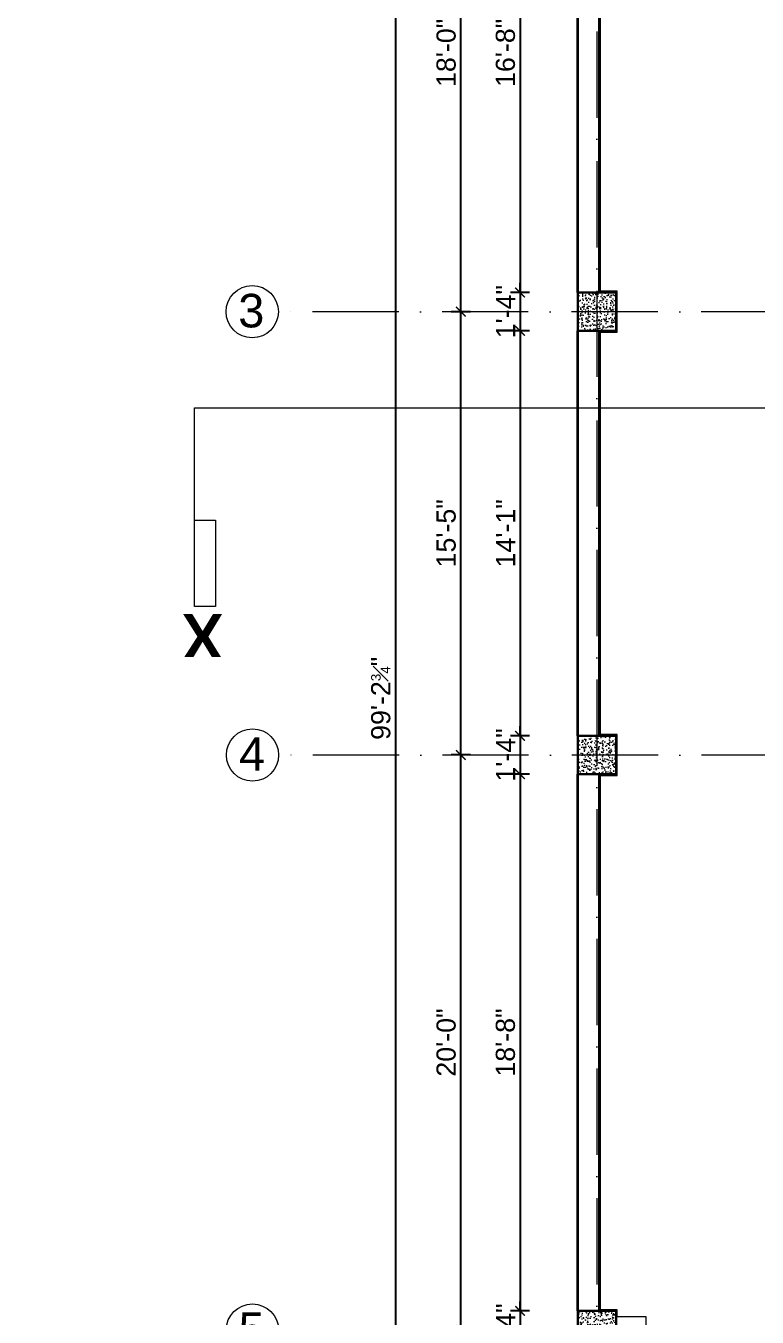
# Model space of a CAD drawing. Header units: inches. Extents: x 10755 to 33653, y -10992 to 10708.
# Drawn here: x 13589 to 13894, y 6432 to 6971 of the extents above; entities that cross this region are included whole.
import ezdxf

# ---------------------------------------------------------------- set-up
doc = ezdxf.new("R2010")
doc.units = ezdxf.units.IN
doc.header["$MEASUREMENT"] = 0
doc.linetypes.add('ACAD_ISO10W100', pattern=[18, 12, -3, 0, -3])
for name, color, linetype, lineweight in [('A-ANNO-SYMB', 6, 'Continuous', 9), ('centerline', 9, 'ACAD_ISO10W100', 5), ('col', 1, 'Continuous', 30), ('dim', 6, 'Continuous', 13), ('dimension center - 8', 134, 'Continuous', 13), ('dimension element- 8', 5, 'Continuous', 13), ('dimension inter - 8', 6, 'Continuous', 13), ('dimension overall - 8', 185, 'Continuous', 13), ('DIMINSION', 5, 'Continuous', 15), ('hatch- rcc', 252, 'Continuous', 5), ('PLASTER', 50, 'Continuous', 9), ('SECTION LINE1', 6, 'Continuous', 18), ('title text 1', 113, 'Continuous', 25), ('wall', 1, 'Continuous', 35)]:
    doc.layers.add(name, color=color, linetype=linetype, lineweight=lineweight)
doc.layers.add('T-TEXT', color=230, linetype='Continuous')
doc.layers.get('dimension inter - 8').off()
doc.layers.get('DIMINSION').off()
doc.styles.add('Prajwal', font='stylu.ttf', dxfattribs={"height": 9})
doc.styles.get("Standard").update_dxf_attribs({"font": 'arial.ttf'})
doc.styles.add('suren', font='times.ttf', dxfattribs={"height": 4})
doc.dimstyles.new('S8', dxfattribs={"dimscale": 8, "dimtxt": 1, "dimasz": 0.5, "dimexe": 0.5, "dimexo": 0.5, "dimgap": 0.25, "dimtad": 1, "dimzin": 3, "dimdsep": 46, "dimlunit": 4, "dimtxsty": 'Standard', "dimblk": 'ARCHTICK', "dimcen": 0, "dimclrd": 256, "dimclre": 256, "dimclrt": 6, "dimadec": 0, "dimazin": 0, "dimtfac": 0.5, "dimtix": 1, "dimtmove": 1, "dimatfit": 3, "dimfxl": 0.5, "dimfxlon": 1, "dimfrac": 1, "dimtolj": 1, "dimtzin": 0, "dimarcsym": 1})

# ---------------------------------------------------------------- blocks, each defined once
blk = doc.blocks.new('EWEWRTT')
at = {"layer": 'centerline', "ltscale": 3}
for p, q in [((176317.85, -3623.75), (176317.85, -4988.85)), ((176830.19, -4119.4), (176184.84, -4119.4)), ((176830.31, -4304.4), (176184.95, -4304.4))]:
    blk.add_line(p, q, dxfattribs=at)
at = {"layer": 'centerline', "linetype": 'Continuous'}
for centre in [(176173.93, -4119.4), (176174.04, -4304.4), (176174, -4544.4)]:
    blk.add_circle(centre, 10.91, dxfattribs=at)
at = {"layer": 'T-TEXT', "ltscale": 100, "char_height": 14, "width": 12.944, "attachment_point": 3, "style": 'suren'}
for s, insert in [('{\\fArial|b0|i0|c0|p34;3}', (176178.97, -4111.96)), ('{\\fArial|b0|i0|c0|p34;4}', (176179.29, -4296.96)), ('{\\fArial|b0|i0|c0|p34;5}', (176179.1, -4536.96))]:
    blk.add_mtext(s, dxfattribs=dict(at, insert=insert))
blk = doc.blocks.new('Section - Section Head - Filled_1-22785-GROUND FLOOR PLAN')
at = {"layer": 'A-ANNO-SYMB'}
for p, q in [((-0.25, 0.354), (-0.604, 0)), ((-0.25, 0.354), (-0.427, 0.177)), ((-0.25, 0.354), (0.104, 0)), ((-0.604, 0), (-0.5, 0)), ((0, 0), (0.104, 0)), ((-0.5, 0), (-0.604, 0)), ((0, 0), (0.104, 0))]:
    blk.add_line(p, q, dxfattribs=at)
for start, end in [(360, 180), (180, 360)]:
    blk.add_arc((-0.25, 0), 0.25, start, end, dxfattribs=at)
blk = doc.blocks.new('ERWEWRTRT')
at = {"layer": 'SECTION LINE1', "linetype": 'Continuous', "ltscale": 30}
for p, q in [((177670.83, -4087.75), (177670.83, -4159.5)), ((177670.83, -4088.52), (177670.83, -4112.52)), ((176971.92, -4112.65), (176971.92, -4159.5)), ((176971.92, -4159.5), (177670.83, -4159.5))]:
    blk.add_line(p, q, dxfattribs=at)
blk.add_lwpolyline([(176971.92, -4112.65), (176980.68, -4112.65), (176980.68, -4076.65), (176971.92, -4076.65)], close=True, dxfattribs=at)
at = {"layer": 'SECTION LINE1', "linetype": 'Continuous', "ltscale": 30, "xscale": -48, "yscale": 48, "zscale": -48}
blk.add_blockref('Section - Section Head - Filled_1-22785-GROUND FLOOR PLAN', (177658.83, -4100.52), dxfattribs=at)
at = {"layer": 'title text 1', "char_height": 18, "width": 3.410605131648481e-13, "attachment_point": 9, "style": 'Prajwal'}
for insert in [(176983.7, -4073.49), (177680.19, -4078.13)]:
    blk.add_mtext('\\pi-24.83;{\\fArial|b1|i0|c0|p34;X}', dxfattribs=dict(at, insert=insert))
blk = doc.blocks.new('ETERWEWE')
at = {"layer": 'hatch- rcc', "linetype": 'Continuous', "ltscale": 30}
h = blk.add_hatch(dxfattribs=at)
h.set_pattern_fill('AR-CONC', color=256, scale=0.5, style=0)
h.set_pattern_definition([(50, (0, 0), (3.586300913, -0.313760675), [0.375, -4.125]), (355, (0, 0), (-0.69375667, 3.76096067), [0.3, -3.3]), (100.4514445, (0.299, -0.026), (2.89254423, 3.447199955), [0.31870096, -3.50571056]), (46.1842, (0, 1), (5.33620665, -0.8275964), [0.5625, -6.1875]), (96.6356355, (0.4447, 0.931), (4.67330973, 4.870593), [0.47805171, -5.2585688]), (351.184164, (0, 1), (4.67330973, 4.870593), [0.45, -4.95]), (21, (0.5, 0.75), (2.98453526, -2.013094453), [0.375, -4.125]), (326, (0.5, 0.75), (1.21657666, 3.625750225), [0.3, -3.3]), (71.4514447, (0.7487, 0.5822), (4.20111188, 1.612655764), [0.31870095, -3.50571056]), (37.5, (0, 0), (0.060799277, 1.664469269), [0, -3.26, 0, -3.35, 0, -3.3125]), (7.5, (0, 0), (1.315347687, 1.97205856), [0, -1.91, 0, -3.185, 0, -1.2625]), (327.5, (-1.115, 0), (2.669112181, -0.112774359), [0, -1.25, 0, -3.9, 0, -5.175]), (317.5, (-1.615, 0), (2.915930847, 0.50052491), [0, -1.625, 0, -2.59, 0, -3.675])])
h.paths.add_polyline_path([(159423.23, -3794.58), (159439.23, -3794.58), (159439.23, -3778.58), (159423.23, -3778.58)])
at = {"layer": 'col', "linetype": 'Continuous', "ltscale": 30}
blk.add_lwpolyline([(159423.23, -3794.58), (159423.23, -3778.58), (159439.23, -3778.58), (159439.23, -3794.58), (159423.23, -3794.58)], dxfattribs=at)
blk = doc.blocks.new('wewerrr')
at = {"layer": 'DIMINSION', "linetype": 'Continuous'}
for p in [(16886.62, -332.81), (16886.62, -332.81), (16886.62, -517.81), (16886.62, -517.81), (16886.62, -757.81), (16886.62, -757.81)]:
    blk.add_blockref('ETERWEWE', p, dxfattribs=at)
blk = doc.blocks.new('2')
at = {"layer": 'PLASTER'}
blk.add_line((13848.02, 6399.32), (13848.02, 6432.32), dxfattribs=at)
blk.add_lwpolyline([(13848.02, 6432.32), (13836.02, 6432.32), (13836.02, 6435.32), (13829.02, 6435.32), (13829.02, 6658.32), (13836.02, 6658.32), (13836.02, 6675.32), (13829.02, 6675.32), (13829.02, 6843.32), (13836.02, 6843.32), (13836.02, 6860.32), (13829.02, 6860.32), (13829.02, 7059.32), (13836.02, 7059.32), (13836.02, 7076.32), (13829.02, 7076.32), (13829.02, 7209.32), (13836.02, 7209.32), (13836.02, 7219.32), (13848.02, 7219.32)], dxfattribs=at)
blk = doc.blocks.new('_ArchTick')
at = {"color": 0, "const_width": 0.15}
blk.add_lwpolyline([(-0.5, -0.5), (0.5, 0.5)], dxfattribs=at)
blk = doc.blocks.new('*D891')
at = {"layer": 'Defpoints', "color": 0, "transparency": 16777216}
for p in [(13819.52, 7059.82), (13795.42, 6859.82), (13819.52, 6859.82)]:
    blk.add_point(p, dxfattribs=at)
at = {"layer": 'dimension element- 8', "lineweight": -2, "transparency": 16777216}
for p, q in [((13799.42, 7059.82), (13791.42, 7059.82)), ((13795.42, 7059.82), (13795.42, 6859.82)), ((13799.42, 6859.82), (13791.42, 6859.82))]:
    blk.add_line(p, q, dxfattribs=at)
at = {"layer": 'dimension element- 8', "lineweight": -2, "transparency": 16777216, "xscale": 4, "yscale": 4, "zscale": 4}
for p, rotation in [((13795.42, 7059.82), 90), ((13795.42, 6859.82), 270)]:
    blk.add_blockref('_ArchTick', p, dxfattribs=dict(at, rotation=rotation))
at = {"layer": 'dimension element- 8', "color": 6, "transparency": 16777216, "insert": (13789.33, 6959.82), "char_height": 8, "attachment_point": 5, "rotation": 90}
blk.add_mtext('\\A1;16\'-8"', dxfattribs=at)
blk = doc.blocks.new('*D874')
at = {"layer": 'Defpoints', "color": 0, "transparency": 16777216}
for p in [(13819.52, 6859.82), (13795.42, 6843.82), (13819.52, 6843.82)]:
    blk.add_point(p, dxfattribs=at)
at = {"layer": 'dimension element- 8', "lineweight": -2, "transparency": 16777216}
for p, q in [((13795.42, 6859.82), (13795.42, 6863.82)), ((13799.42, 6859.82), (13791.42, 6859.82)), ((13795.42, 6859.82), (13795.42, 6843.82)), ((13799.42, 6843.82), (13791.42, 6843.82)), ((13795.42, 6843.82), (13795.42, 6839.82))]:
    blk.add_line(p, q, dxfattribs=at)
at = {"layer": 'dimension element- 8', "lineweight": -2, "transparency": 16777216, "xscale": 4, "yscale": 4, "zscale": 4}
for p, rotation in [((13795.42, 6859.82), 270), ((13795.42, 6843.82), 90)]:
    blk.add_blockref('_ArchTick', p, dxfattribs=dict(at, rotation=rotation))
at = {"layer": 'dimension element- 8', "color": 6, "transparency": 16777216, "insert": (13789.4, 6851.82), "char_height": 8, "attachment_point": 5, "rotation": 90}
blk.add_mtext('\\A1;1\'-4"', dxfattribs=at)
blk = doc.blocks.new('*D876')
at = {"layer": 'Defpoints', "color": 0, "transparency": 16777216}
for p in [(13819.52, 6843.82), (13795.42, 6674.82), (13819.52, 6674.82)]:
    blk.add_point(p, dxfattribs=at)
at = {"layer": 'dimension element- 8', "lineweight": -2, "transparency": 16777216}
for p, q in [((13799.42, 6843.82), (13791.42, 6843.82)), ((13795.42, 6843.82), (13795.42, 6674.82)), ((13799.42, 6674.82), (13791.42, 6674.82))]:
    blk.add_line(p, q, dxfattribs=at)
at = {"layer": 'dimension element- 8', "lineweight": -2, "transparency": 16777216, "xscale": 4, "yscale": 4, "zscale": 4}
for p, rotation in [((13795.42, 6843.82), 90), ((13795.42, 6674.82), 270)]:
    blk.add_blockref('_ArchTick', p, dxfattribs=dict(at, rotation=rotation))
at = {"layer": 'dimension element- 8', "color": 6, "transparency": 16777216, "insert": (13789.4, 6759.32), "char_height": 8, "attachment_point": 5, "rotation": 90}
blk.add_mtext('\\A1;14\'-1"', dxfattribs=at)
blk = doc.blocks.new('*D877')
at = {"layer": 'Defpoints', "color": 0, "transparency": 16777216}
for p in [(13819.52, 6674.82), (13795.42, 6658.82), (13819.52, 6658.82)]:
    blk.add_point(p, dxfattribs=at)
at = {"layer": 'dimension element- 8', "lineweight": -2, "transparency": 16777216}
for p, q in [((13795.42, 6674.82), (13795.42, 6678.82)), ((13799.42, 6674.82), (13791.42, 6674.82)), ((13795.42, 6674.82), (13795.42, 6658.82)), ((13799.42, 6658.82), (13791.42, 6658.82)), ((13795.42, 6658.82), (13795.42, 6654.82))]:
    blk.add_line(p, q, dxfattribs=at)
at = {"layer": 'dimension element- 8', "lineweight": -2, "transparency": 16777216, "xscale": 4, "yscale": 4, "zscale": 4}
for p, rotation in [((13795.42, 6674.82), 270), ((13795.42, 6658.82), 90)]:
    blk.add_blockref('_ArchTick', p, dxfattribs=dict(at, rotation=rotation))
at = {"layer": 'dimension element- 8', "color": 6, "transparency": 16777216, "insert": (13789.4, 6666.82), "char_height": 8, "attachment_point": 5, "rotation": 90}
blk.add_mtext('\\A1;1\'-4"', dxfattribs=at)
blk = doc.blocks.new('*D878')
at = {"layer": 'Defpoints', "color": 0, "transparency": 16777216}
for p in [(13819.52, 6658.82), (13795.42, 6434.82), (13819.52, 6434.82)]:
    blk.add_point(p, dxfattribs=at)
at = {"layer": 'dimension element- 8', "lineweight": -2, "transparency": 16777216}
for p, q in [((13799.42, 6658.82), (13791.42, 6658.82)), ((13795.42, 6658.82), (13795.42, 6434.82)), ((13799.42, 6434.82), (13791.42, 6434.82))]:
    blk.add_line(p, q, dxfattribs=at)
at = {"layer": 'dimension element- 8', "lineweight": -2, "transparency": 16777216, "xscale": 4, "yscale": 4, "zscale": 4}
for p, rotation in [((13795.42, 6658.82), 90), ((13795.42, 6434.82), 270)]:
    blk.add_blockref('_ArchTick', p, dxfattribs=dict(at, rotation=rotation))
at = {"layer": 'dimension element- 8', "color": 6, "transparency": 16777216, "insert": (13789.33, 6546.82), "char_height": 8, "attachment_point": 5, "rotation": 90}
blk.add_mtext('\\A1;18\'-8"', dxfattribs=at)
blk = doc.blocks.new('*D879')
at = {"layer": 'Defpoints', "color": 0, "transparency": 16777216}
for p in [(13819.52, 6434.82), (13795.42, 6418.82), (13819.52, 6418.82)]:
    blk.add_point(p, dxfattribs=at)
at = {"layer": 'dimension element- 8', "lineweight": -2, "transparency": 16777216}
for p, q in [((13799.42, 6434.82), (13791.42, 6434.82)), ((13795.42, 6434.82), (13795.42, 6438.82)), ((13795.42, 6434.82), (13795.42, 6418.82)), ((13799.42, 6418.82), (13791.42, 6418.82)), ((13795.42, 6418.82), (13795.42, 6414.82))]:
    blk.add_line(p, q, dxfattribs=at)
at = {"layer": 'dimension element- 8', "lineweight": -2, "transparency": 16777216, "xscale": 4, "yscale": 4, "zscale": 4}
for p, rotation in [((13795.42, 6434.82), 270), ((13795.42, 6418.82), 90)]:
    blk.add_blockref('_ArchTick', p, dxfattribs=dict(at, rotation=rotation))
at = {"layer": 'dimension element- 8', "color": 6, "transparency": 16777216, "insert": (13789.4, 6426.82), "char_height": 8, "attachment_point": 5, "rotation": 90}
blk.add_mtext('\\A1;1\'-4"', dxfattribs=at)
blk = doc.blocks.new('*D883')
at = {"layer": 'Defpoints', "color": 0, "transparency": 16777216}
for p in [(13770.66, 6666.82), (13819.52, 6666.82), (13814.64, 6426.82)]:
    blk.add_point(p, dxfattribs=at)
at = {"layer": 'dimension center - 8', "lineweight": -2, "transparency": 16777216}
for p, q in [((13774.66, 6666.82), (13766.66, 6666.82)), ((13770.66, 6426.82), (13770.66, 6666.82)), ((13774.66, 6426.82), (13766.66, 6426.82))]:
    blk.add_line(p, q, dxfattribs=at)
at = {"layer": 'dimension center - 8', "lineweight": -2, "transparency": 16777216, "xscale": 4, "yscale": 4, "zscale": 4}
for p, rotation in [((13770.66, 6666.82), 90), ((13770.66, 6426.82), 270)]:
    blk.add_blockref('_ArchTick', p, dxfattribs=dict(at, rotation=rotation))
at = {"layer": 'dimension center - 8', "color": 6, "transparency": 16777216, "insert": (13764.58, 6546.82), "char_height": 8, "attachment_point": 5, "rotation": 90}
blk.add_mtext('\\A1;20\'-0"', dxfattribs=at)
blk = doc.blocks.new('*D884')
at = {"layer": 'Defpoints', "color": 0, "transparency": 16777216}
for p in [(13770.66, 6851.82), (13819.52, 6851.82), (13819.52, 6666.82)]:
    blk.add_point(p, dxfattribs=at)
at = {"layer": 'dimension center - 8', "lineweight": -2, "transparency": 16777216}
for p, q in [((13774.66, 6851.82), (13766.66, 6851.82)), ((13770.66, 6666.82), (13770.66, 6851.82)), ((13774.66, 6666.82), (13766.66, 6666.82))]:
    blk.add_line(p, q, dxfattribs=at)
at = {"layer": 'dimension center - 8', "lineweight": -2, "transparency": 16777216, "xscale": 4, "yscale": 4, "zscale": 4}
for p, rotation in [((13770.66, 6851.82), 90), ((13770.66, 6666.82), 270)]:
    blk.add_blockref('_ArchTick', p, dxfattribs=dict(at, rotation=rotation))
at = {"layer": 'dimension center - 8', "color": 6, "transparency": 16777216, "insert": (13764.58, 6759.32), "char_height": 8, "attachment_point": 5, "rotation": 90}
blk.add_mtext('\\A1;15\'-5"', dxfattribs=at)
blk = doc.blocks.new('*D885')
at = {"layer": 'Defpoints', "color": 0, "transparency": 16777216}
for p in [(13770.66, 7067.82), (13819.52, 7067.82), (13819.52, 6851.82)]:
    blk.add_point(p, dxfattribs=at)
at = {"layer": 'dimension center - 8', "lineweight": -2, "transparency": 16777216}
for p, q in [((13774.66, 7067.82), (13766.66, 7067.82)), ((13770.66, 6851.82), (13770.66, 7067.82)), ((13774.66, 6851.82), (13766.66, 6851.82))]:
    blk.add_line(p, q, dxfattribs=at)
at = {"layer": 'dimension center - 8', "lineweight": -2, "transparency": 16777216, "xscale": 4, "yscale": 4, "zscale": 4}
for p, rotation in [((13770.66, 7067.82), 90), ((13770.66, 6851.82), 270)]:
    blk.add_blockref('_ArchTick', p, dxfattribs=dict(at, rotation=rotation))
at = {"layer": 'dimension center - 8', "color": 6, "transparency": 16777216, "insert": (13764.58, 6959.82), "char_height": 8, "attachment_point": 5, "rotation": 90}
blk.add_mtext('\\A1;18\'-0"', dxfattribs=at)
blk = doc.blocks.new('*D875')
at = {"layer": 'Defpoints', "color": 0, "transparency": 16777216}
for p in [(13819.52, 7285.82), (13743.4, 6095.11), (13819.52, 6095.11)]:
    blk.add_point(p, dxfattribs=at)
at = {"layer": 'dimension overall - 8', "lineweight": -2, "transparency": 16777216}
for p, q in [((13747.4, 7285.82), (13739.4, 7285.82)), ((13743.4, 7285.82), (13743.4, 6095.11)), ((13747.4, 6095.11), (13739.4, 6095.11))]:
    blk.add_line(p, q, dxfattribs=at)
at = {"layer": 'dimension overall - 8', "lineweight": -2, "transparency": 16777216, "xscale": 4, "yscale": 4, "zscale": 4}
for p, rotation in [((13743.4, 7285.82), 90), ((13743.4, 6095.11), 270)]:
    blk.add_blockref('_ArchTick', p, dxfattribs=dict(at, rotation=rotation))
at = {"layer": 'dimension overall - 8', "color": 6, "transparency": 16777216, "insert": (13737.29, 6690.46), "char_height": 8, "attachment_point": 5, "rotation": 90}
blk.add_mtext('\\A1;99\'-2{\\H0.500000x;\\S3#4;}"', dxfattribs=at)
blk = doc.blocks.new('*D3622')
at = {"layer": 'Defpoints', "color": 0, "transparency": 16777216}
for p in [(10864.08, 6434.82), (31531.53, 6434.82), (31551.39, 6095.11)]:
    blk.add_point(p, dxfattribs=at)
at = {"layer": 'dim', "lineweight": -2, "transparency": 16777216}
for p, q in [((31527.53, 6434.82), (31535.53, 6434.82)), ((31531.53, 6095.11), (31531.53, 6434.82)), ((31535.53, 6095.11), (31527.53, 6095.11))]:
    blk.add_line(p, q, dxfattribs=at)
at = {"layer": 'dim', "lineweight": -2, "transparency": 16777216, "xscale": 4, "yscale": 4, "zscale": 4}
for p, rotation in [((31531.53, 6434.82), 90), ((31531.53, 6095.11), 270)]:
    blk.add_blockref('_ArchTick', p, dxfattribs=dict(at, rotation=rotation))
at = {"layer": 'dim', "color": 6, "transparency": 16777216, "insert": (31525.42, 6264.96), "char_height": 8, "attachment_point": 5, "rotation": 90}
blk.add_mtext('\\A1;28\'-3{\\H0.500000x;\\S3#4;}"', dxfattribs=at)
blk = doc.blocks.new('*D3627')
at = {"layer": 'Defpoints', "color": 0, "transparency": 16777216}
for p in [(31969.25, 7241.82), (11281.95, 6632.82), (31991.14, 6632.82)]:
    blk.add_point(p, dxfattribs=at)
at = {"layer": 'dim', "lineweight": -2, "transparency": 16777216}
for p, q in [((31987.14, 7241.82), (31995.14, 7241.82)), ((31991.14, 7241.82), (31991.14, 6632.82)), ((31987.14, 6632.82), (31995.14, 6632.82))]:
    blk.add_line(p, q, dxfattribs=at)
at = {"layer": 'dim', "lineweight": -2, "transparency": 16777216, "xscale": 4, "yscale": 4, "zscale": 4}
for p, rotation in [((31991.14, 7241.82), 90), ((31991.14, 6632.82), 270)]:
    blk.add_blockref('_ArchTick', p, dxfattribs=dict(at, rotation=rotation))
at = {"layer": 'dim', "color": 6, "transparency": 16777216, "insert": (31985.05, 6937.32), "char_height": 8, "attachment_point": 5, "rotation": 90}
blk.add_mtext('\\A1;50\'-9"', dxfattribs=at)

msp = doc.modelspace()

# ---------------------------------------------------------------- linework, layer by layer
at = {"layer": 'Defpoints'}
for points in [[(13819.518, 7285.819), (14010.517, 7285.819), (14010.517, 7225.819), (14237.467, 7225.819), (14237.467, 7225.819), (14237.467, 6130.819), (13819.518, 6130.819), (13819.518, 7285.819)], [(13826.517, 6859.819), (13835.517, 6859.819), (13835.517, 6843.819), (13826.517, 6843.819)], [(13826.517, 6674.819), (13835.517, 6674.819), (13835.517, 6658.819), (13826.517, 6658.819)], [(13826.517, 6434.819), (13835.517, 6434.819), (13835.517, 6418.819), (13826.517, 6418.819)]]:
    msp.add_lwpolyline(points, dxfattribs=at)
at = {"layer": 'wall', "linetype": 'Continuous', "ltscale": 30}
for p, q in [((13819.517, 6859.819), (13819.517, 7059.819)), ((13828.517, 6859.819), (13828.517, 7059.819)), ((13819.517, 6674.819), (13819.517, 6843.819)), ((13828.517, 6674.819), (13828.517, 6843.819)), ((13819.517, 6434.819), (13819.517, 6658.819)), ((13828.517, 6434.819), (13828.517, 6658.819))]:
    msp.add_line(p, q, dxfattribs=at)

# ---------------------------------------------------------------- block references
at = {"layer": 'dimension inter - 8'}
msp.add_blockref('2', (0, 0), dxfattribs=at)
at = {"layer": 'wall', "linetype": 'Continuous', "ltscale": 30}
msp.add_blockref('EWEWRTT', (-162490.331, 10971.215), dxfattribs=at)
at = {"layer": 'wall', "linetype": 'Continuous'}
msp.add_blockref('wewerrr', (-162490.331, 10971.215), dxfattribs=at)
at = {"layer": 'wall', "linetype": 'Continuous', "xscale": -1, "rotation": 180}
msp.add_blockref('ERWEWRTRT', (-163312.433, 2652.205), dxfattribs=at)

# ---------------------------------------------------------------- dimensions: what is measured, and where the dimension line sits
at = {"layer": 'dim'}
for base, p1, p2, angle, picture, middle in [((31991.136, 6632.82), (31969.254, 7241.819), (11281.953, 6632.82), 90, '*D3627', (31985.051, 6937.319)), ((31531.53, 6434.819), (31551.386, 6095.11), (10864.084, 6434.819), 270, '*D3622', (31525.415, 6264.964))]:
    dim = msp.add_linear_dim(base=base, p1=p1, p2=p2, angle=angle, dimstyle='S8', dxfattribs=at)
    dim.commit()
    dim.dimension.update_dxf_attribs({"geometry": picture, "text_midpoint": middle})
at = {"layer": 'dimension center - 8'}
for base, p1, p2, picture, middle in [((13770.665, 7067.819), (13819.517, 6851.819), (13819.517, 7067.819), '*D885', (13764.58, 6959.819)), ((13770.665, 6851.819), (13819.517, 6666.819), (13819.517, 6851.819), '*D884', (13764.58, 6759.319)), ((13770.665, 6666.819), (13814.641, 6426.819), (13819.517, 6666.819), '*D883', (13764.58, 6546.819))]:
    dim = msp.add_linear_dim(base=base, p1=p1, p2=p2, angle=90, dimstyle='S8', dxfattribs=at)
    dim.commit()
    dim.dimension.update_dxf_attribs({"geometry": picture, "text_midpoint": middle})
at = {"layer": 'dimension element- 8'}
for base, p1, p2, picture, middle in [((13795.416, 6859.819), (13819.519, 7059.819), (13819.517, 6859.819), '*D891', (13789.331, 6959.819)), ((13795.416, 6843.819), (13819.517, 6859.819), (13819.517, 6843.819), '*D874', (13789.4, 6851.819)), ((13795.416, 6674.819), (13819.517, 6843.819), (13819.518, 6674.819), '*D876', (13789.4, 6759.319)), ((13795.416, 6658.819), (13819.518, 6674.819), (13819.517, 6658.819), '*D877', (13789.4, 6666.819)), ((13795.416, 6434.819), (13819.517, 6658.819), (13819.517, 6434.819), '*D878', (13789.331, 6546.819)), ((13795.416, 6418.819), (13819.517, 6434.819), (13819.517, 6418.819), '*D879', (13789.4, 6426.819))]:
    dim = msp.add_linear_dim(base=base, p1=p1, p2=p2, angle=90, dimstyle='S8', dxfattribs=at)
    dim.commit()
    dim.dimension.update_dxf_attribs({"geometry": picture, "text_midpoint": middle})
at = {"layer": 'dimension overall - 8'}
dim = msp.add_linear_dim(base=(13743.401, 6095.11), p1=(13819.517, 7285.819), p2=(13819.517, 6095.11), angle=90, dimstyle='S8', dxfattribs=at)
dim.commit()
dim.dimension.update_dxf_attribs({"geometry": '*D875', "text_midpoint": (13737.289, 6690.464)})

doc.saveas('drawing.dxf')
